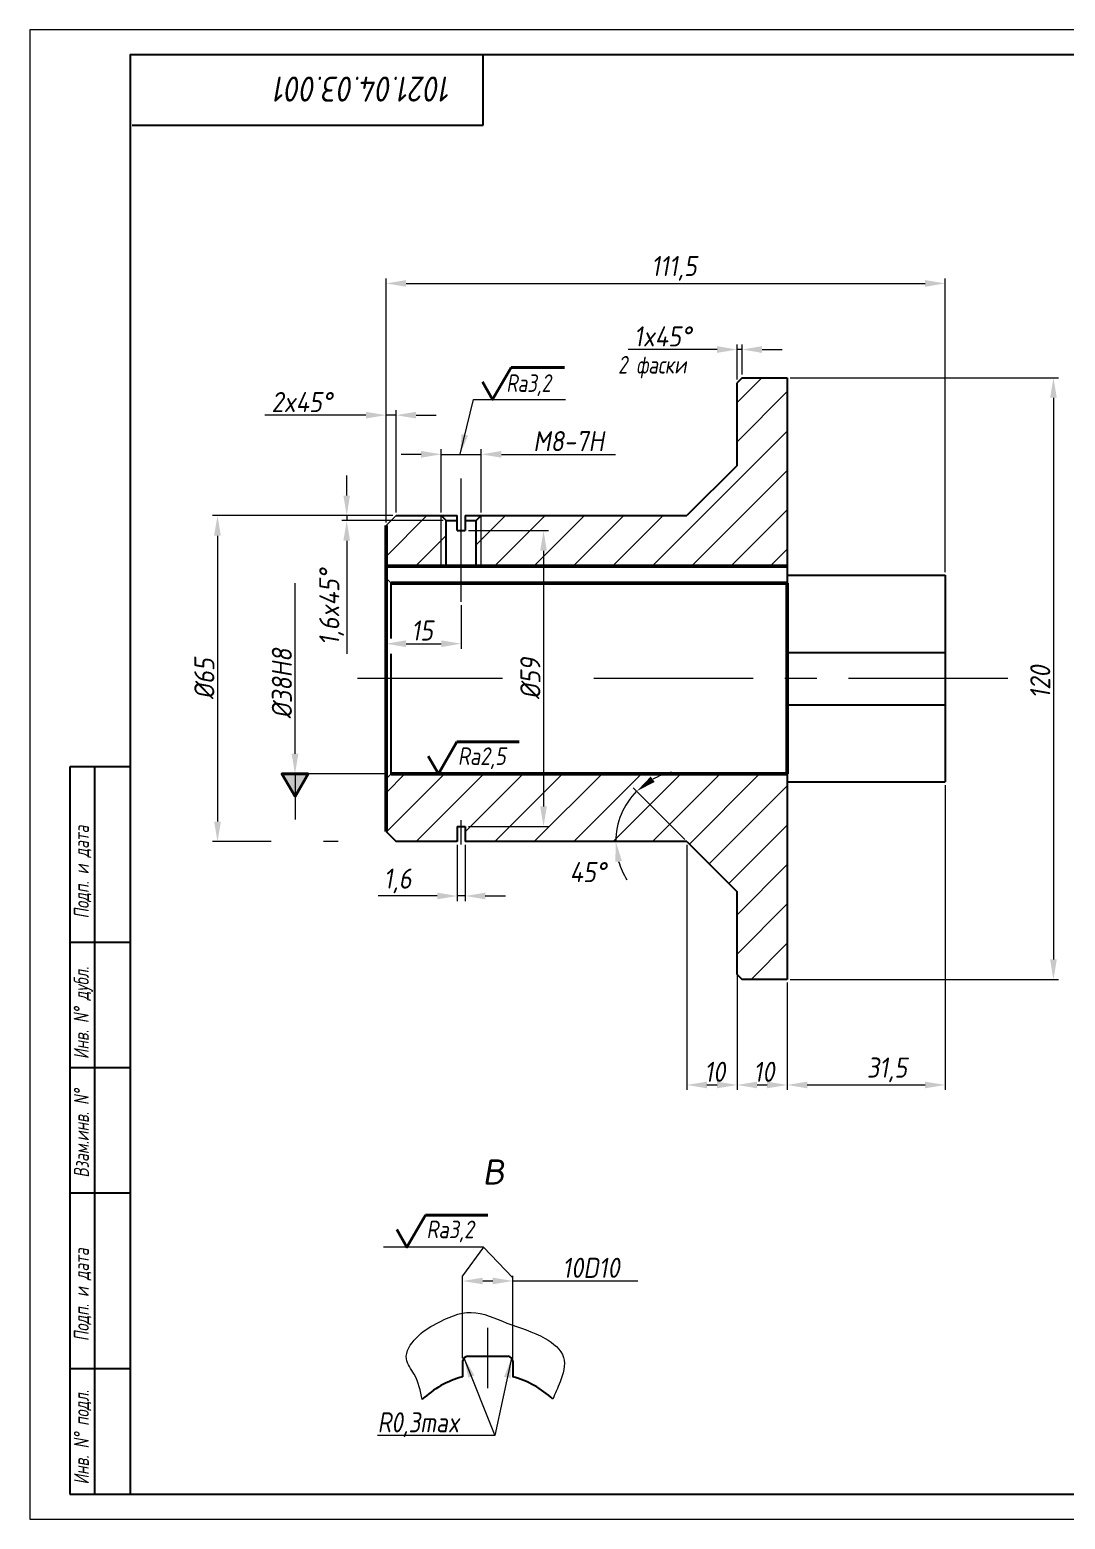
# Model space of a CAD drawing. Header units: millimetres. Extents: x 2152 to 2572, y -1552 to -1255.
# Drawn here: x 2152.4 to 2358.9, y -1552.5 to -1255.5 of the extents above; entities that cross this region are included whole.
import ezdxf

# ---------------------------------------------------------------- set-up
doc = ezdxf.new("R2010")
doc.units = ezdxf.units.MM
doc.linetypes.add('CENTER', pattern=[50.8, 31.75, -6.35, 6.35, -6.35])
for name, color, linetype, lineweight in [('Ax', 1, 'CENTER', 18), ('Dim', 3, 'Continuous', 40), ('Hatch', 5, 'Continuous', 18), ('Slim', 8, 'Continuous', 18), ('Text', 2, 'Continuous', 40), ('Wide', 31, 'Continuous', 60)]:
    doc.layers.add(name, color=color, linetype=linetype, lineweight=lineweight)
doc.styles.add('курсив', font='romans.shx', dxfattribs={"oblique": 10})
doc.styles.add('курсив 0_75', font='romans.shx', dxfattribs={"width": 0.75, "oblique": 10})
doc.styles.add('курсив 0_85', font='romans.shx', dxfattribs={"width": 0.85, "oblique": 10})
doc.dimstyles.new('L.Arrow', dxfattribs={"dimtxt": 4, "dimasz": 4, "dimexe": 2, "dimexo": 0.625, "dimgap": 1, "dimtad": 1, "dimlfac": 5, "dimtxsty": 'курсив 0_85', "dimcen": 0, "dimclrd": 256, "dimclre": 256, "dimclrt": 256, "dimadec": 1, "dimazin": 0, "dimtp": 0.0165, "dimtm": 0.0075, "dimtfac": 1, "dimtmove": 0, "dimatfit": 3, "dimfxl": 1, "dimlwd": 18, "dimlwe": 18, "dimarcsym": 0})
doc.dimstyles.new('к1_1', dxfattribs={"dimtxt": 4, "dimasz": 4, "dimexe": 1, "dimexo": 0.625, "dimtad": 1, "dimtxsty": 'курсив 0_85', "dimcen": 0, "dimadec": 0, "dimazin": 0, "dimtfac": 1, "dimtmove": 0, "dimatfit": 3, "dimldrblk": 'DOTSMALL', "dimfxl": 1, "dimlwd": 18, "dimlwe": 18, "dimarcsym": 0})

# ---------------------------------------------------------------- blocks, each defined once
blk = doc.blocks.new('*D418')
at = {"layer": 'Defpoints', "color": 0, "transparency": 16777216}
for p in [(2225.42, -1352.35), (2189.81, -1417.35), (2225.42, -1417.35)]:
    blk.add_point(p, dxfattribs=at)
at = {"layer": 'Dim', "color": 0, "lineweight": 18, "transparency": 16777216}
for p, q in [((2224.79, -1352.35), (2188.81, -1352.35)), ((2189.81, -1356.35), (2189.81, -1413.35)), ((2200.52, -1417.35), (2188.81, -1417.35)), ((2213.89, -1417.35), (2210.94, -1417.35))]:
    blk.add_line(p, q, dxfattribs=at)
at = {"layer": 'Dim', "color": 0, "transparency": 16777216}
for points in [[(2189.14, -1356.35), (2190.48, -1356.35), (2189.81, -1352.35)], [(2189.14, -1413.35), (2190.48, -1413.35), (2189.81, -1417.35)]]:
    blk.add_solid(points, dxfattribs=at)
at = {"layer": 'Dim', "color": 0, "transparency": 16777216, "insert": (2187.19, -1384.89), "char_height": 4, "attachment_point": 5, "rotation": 90, "style": 'курсив 0_85'}
blk.add_mtext('%%c65', dxfattribs=at)
blk = doc.blocks.new('_DotSmall')
at = {"color": 0, "linetype": 'ByBlock', "const_width": 0.5}
blk.add_lwpolyline([(-122670.927, 17467.939, 1), (-122670.802, 17467.939, 1)], format="xyb", close=True, dxfattribs=at)
blk = doc.blocks.new('*D419')
at = {"layer": 'Defpoints', "color": 0, "transparency": 16777216}
for p in [(2334.92, -1306.05), (2223.42, -1354.35), (2334.92, -1364.23)]:
    blk.add_point(p, dxfattribs=at)
at = {"layer": 'Dim', "color": 0, "lineweight": 18, "transparency": 16777216}
for p, q in [((2223.42, -1353.72), (2223.42, -1305.05)), ((2227.42, -1306.05), (2330.92, -1306.05)), ((2334.92, -1363.61), (2334.92, -1305.05))]:
    blk.add_line(p, q, dxfattribs=at)
at = {"layer": 'Dim', "color": 0, "transparency": 16777216}
for points in [[(2227.42, -1305.38), (2227.42, -1306.71), (2223.42, -1306.05)], [(2330.92, -1305.38), (2330.92, -1306.71), (2334.92, -1306.05)]]:
    blk.add_solid(points, dxfattribs=at)
at = {"layer": 'Dim', "color": 0, "transparency": 16777216, "insert": (2280.85, -1303.04), "char_height": 4, "attachment_point": 5, "style": 'курсив 0_85'}
blk.add_mtext('111,5', dxfattribs=at)
blk = doc.blocks.new('*D420')
at = {"layer": 'Defpoints', "color": 0, "transparency": 16777216}
for p in [(2334.92, -1405.46), (2303.42, -1444.85), (2334.92, -1465.88)]:
    blk.add_point(p, dxfattribs=at)
at = {"layer": 'Dim', "color": 0, "lineweight": 18, "transparency": 16777216}
for p, q in [((2334.92, -1406.09), (2334.92, -1466.88)), ((2303.42, -1445.47), (2303.42, -1466.88)), ((2307.42, -1465.88), (2330.92, -1465.88))]:
    blk.add_line(p, q, dxfattribs=at)
at = {"layer": 'Dim', "color": 0, "transparency": 16777216}
for points in [[(2307.42, -1465.22), (2307.42, -1466.55), (2303.42, -1465.88)], [(2330.92, -1465.22), (2330.92, -1466.55), (2334.92, -1465.88)]]:
    blk.add_solid(points, dxfattribs=at)
at = {"layer": 'Dim', "color": 0, "transparency": 16777216, "insert": (2323.32, -1462.88), "char_height": 4, "attachment_point": 5, "style": 'курсив 0_85'}
blk.add_mtext('31,5', dxfattribs=at)
blk = doc.blocks.new('*D421')
at = {"layer": 'Defpoints', "color": 0, "transparency": 16777216}
for p in [(2293.42, -1443.85), (2303.42, -1444.85), (2303.42, -1465.88)]:
    blk.add_point(p, dxfattribs=at)
at = {"layer": 'Dim', "color": 0, "lineweight": 18, "transparency": 16777216}
for p, q in [((2293.42, -1444.47), (2293.42, -1466.88)), ((2303.42, -1445.47), (2303.42, -1466.88)), ((2297.42, -1465.88), (2299.42, -1465.88))]:
    blk.add_line(p, q, dxfattribs=at)
at = {"layer": 'Dim', "color": 0, "transparency": 16777216}
for points in [[(2297.42, -1465.22), (2297.42, -1466.55), (2293.42, -1465.88)], [(2299.42, -1465.22), (2299.42, -1466.55), (2303.42, -1465.88)]]:
    blk.add_solid(points, dxfattribs=at)
at = {"layer": 'Dim', "color": 0, "transparency": 16777216, "insert": (2298.79, -1463.26), "char_height": 4, "attachment_point": 5, "style": 'курсив 0_85'}
blk.add_mtext('10', dxfattribs=at)
blk = doc.blocks.new('*D422')
at = {"layer": 'Defpoints', "color": 0, "transparency": 16777216}
for p in [(2283.42, -1417.35), (2293.42, -1427.35), (2293.42, -1465.88)]:
    blk.add_point(p, dxfattribs=at)
at = {"layer": 'Dim', "color": 0, "lineweight": 18, "transparency": 16777216}
for p, q in [((2283.42, -1417.97), (2283.42, -1466.88)), ((2293.42, -1427.97), (2293.42, -1466.88)), ((2287.42, -1465.88), (2289.42, -1465.88))]:
    blk.add_line(p, q, dxfattribs=at)
at = {"layer": 'Dim', "color": 0, "transparency": 16777216}
for points in [[(2287.42, -1465.22), (2287.42, -1466.55), (2283.42, -1465.88)], [(2289.42, -1465.22), (2289.42, -1466.55), (2293.42, -1465.88)]]:
    blk.add_solid(points, dxfattribs=at)
at = {"layer": 'Dim', "color": 0, "transparency": 16777216, "insert": (2288.98, -1463.26), "char_height": 4, "attachment_point": 5, "style": 'курсив 0_85'}
blk.add_mtext('10', dxfattribs=at)
blk = doc.blocks.new('*D423')
at = {"layer": 'Defpoints', "color": 0, "transparency": 16777216}
for p in [(2271.14, -1410.26), (2239.22, -1417.35), (2283.42, -1417.35), (2283.42, -1417.35), (2293.42, -1427.35)]:
    blk.add_point(p, dxfattribs=at)
at = {"layer": 'Dim', "color": 0, "lineweight": 18, "transparency": 16777216}
blk.add_line((2282.98, -1416.91), (2272.68, -1406.61), dxfattribs=at)
for start, end in [(102.5763, 118.7881), (135, 180), (196.2119, 212.4237)]:
    blk.add_arc((2283.42, -1417.35), 14.18, start, end, dxfattribs=at)
at = {"layer": 'Dim', "color": 0, "transparency": 16777216}
for points in [[(2276.99, -1405.45), (2276.19, -1404.38), (2273.39, -1407.32)], [(2269.14, -1421.4), (2270.46, -1421.21), (2269.24, -1417.35)]]:
    blk.add_solid(points, dxfattribs=at)
at = {"layer": 'Dim', "color": 0, "transparency": 16777216, "insert": (2263.68, -1423.43), "char_height": 4, "attachment_point": 5, "style": 'курсив 0_85'}
blk.add_mtext('45°', dxfattribs=at)
blk = doc.blocks.new('*D424')
at = {"layer": 'Defpoints', "color": 0, "transparency": 16777216}
for p in [(2303.42, -1324.85), (2303.42, -1444.85), (2356.51, -1444.85)]:
    blk.add_point(p, dxfattribs=at)
at = {"layer": 'Dim', "color": 0, "lineweight": 18, "transparency": 16777216}
for p, q in [((2304.04, -1324.85), (2357.51, -1324.85)), ((2356.51, -1328.85), (2356.51, -1440.85)), ((2304.04, -1444.85), (2357.51, -1444.85))]:
    blk.add_line(p, q, dxfattribs=at)
at = {"layer": 'Dim', "color": 0, "transparency": 16777216}
for points in [[(2355.84, -1328.85), (2357.18, -1328.85), (2356.51, -1324.85)], [(2355.84, -1440.85), (2357.18, -1440.85), (2356.51, -1444.85)]]:
    blk.add_solid(points, dxfattribs=at)
at = {"layer": 'Dim', "color": 0, "transparency": 16777216, "insert": (2353.88, -1385.55), "char_height": 4, "attachment_point": 5, "rotation": 90, "style": 'курсив 0_85'}
blk.add_mtext('120', dxfattribs=at)
blk = doc.blocks.new('*D425')
at = {"layer": 'Defpoints', "color": 0, "transparency": 16777216}
for p in [(2225.42, -1332.32), (2225.42, -1352.35), (2223.42, -1354.35)]:
    blk.add_point(p, dxfattribs=at)
at = {"layer": 'Dim', "color": 0, "lineweight": 18, "transparency": 16777216}
for p, q in [((2219.42, -1332.32), (2199.26, -1332.32)), ((2223.42, -1353.72), (2223.42, -1331.32)), ((2225.42, -1332.32), (2223.42, -1332.32)), ((2225.42, -1351.72), (2225.42, -1331.32)), ((2229.42, -1332.32), (2233.42, -1332.32))]:
    blk.add_line(p, q, dxfattribs=at)
at = {"layer": 'Dim', "color": 0, "transparency": 16777216}
for points in [[(2219.42, -1331.65), (2219.42, -1332.99), (2223.42, -1332.32)], [(2229.42, -1331.65), (2229.42, -1332.99), (2225.42, -1332.32)]]:
    blk.add_solid(points, dxfattribs=at)
at = {"layer": 'Dim', "color": 0, "transparency": 16777216, "insert": (2206.63, -1329.7), "char_height": 4, "attachment_point": 5, "style": 'курсив 0_85'}
blk.add_mtext('2x45%%d', dxfattribs=at)
blk = doc.blocks.new('*D426')
at = {"layer": 'Defpoints', "color": 0, "transparency": 16777216}
for p in [(2293.42, -1319.23), (2293.42, -1325.85), (2294.42, -1324.85)]:
    blk.add_point(p, dxfattribs=at)
at = {"layer": 'Dim', "color": 0, "lineweight": 18, "transparency": 16777216}
for p, q in [((2293.42, -1325.22), (2293.42, -1318.23)), ((2294.42, -1324.22), (2294.42, -1318.23)), ((2289.42, -1319.23), (2271.73, -1319.23)), ((2294.42, -1319.23), (2293.42, -1319.23)), ((2298.42, -1319.23), (2302.42, -1319.23))]:
    blk.add_line(p, q, dxfattribs=at)
at = {"layer": 'Dim', "color": 0, "transparency": 16777216}
for points in [[(2289.42, -1318.56), (2289.42, -1319.9), (2293.42, -1319.23)], [(2298.42, -1318.56), (2298.42, -1319.9), (2294.42, -1319.23)]]:
    blk.add_solid(points, dxfattribs=at)
at = {"layer": 'Dim', "color": 0, "transparency": 16777216, "insert": (2278.57, -1316.61), "char_height": 4, "attachment_point": 5, "style": 'курсив 0_85'}
blk.add_mtext('1x45%%d', dxfattribs=at)
blk = doc.blocks.new('*D427')
at = {"layer": 'Defpoints', "color": 0, "transparency": 16777216}
for p in [(2205.27, -1365.85), (2224.42, -1365.85), (2224.42, -1403.85)]:
    blk.add_point(p, dxfattribs=at)
at = {"layer": 'Dim', "color": 0, "lineweight": 18, "transparency": 16777216}
for p, q in [((2205.27, -1399.85), (2205.27, -1365.85)), ((2223.79, -1403.85), (2204.27, -1403.85))]:
    blk.add_line(p, q, dxfattribs=at)
at = {"layer": 'Dim', "color": 0, "transparency": 16777216}
blk.add_solid([(2204.6, -1399.85), (2205.94, -1399.85), (2205.27, -1403.85)], dxfattribs=at)
at = {"layer": 'Dim', "color": 0, "transparency": 16777216, "insert": (2202.65, -1385.85), "char_height": 4, "attachment_point": 5, "rotation": 90, "style": 'курсив 0_85'}
blk.add_mtext('%%c38H8', dxfattribs=at)
blk = doc.blocks.new('_None')
blk = doc.blocks.new('*D86')
at = {"layer": 'Defpoints', "color": 0, "transparency": 16777216}
for p in [(2248.7, -1504.97), (2238.7, -1520.99), (2248.7, -1520.99)]:
    blk.add_point(p, dxfattribs=at)
at = {"layer": 'Dim', "color": 0, "lineweight": 18, "transparency": 16777216}
for p, q in [((2238.7, -1520.36), (2238.7, -1503.97)), ((2242.7, -1504.97), (2244.7, -1504.97)), ((2248.7, -1520.36), (2248.7, -1503.97)), ((2248.7, -1504.97), (2273.62, -1504.97))]:
    blk.add_line(p, q, dxfattribs=at)
at = {"layer": 'Dim', "color": 0, "transparency": 16777216}
for points in [[(2242.7, -1504.3), (2242.7, -1505.63), (2238.7, -1504.97)], [(2244.7, -1504.3), (2244.7, -1505.63), (2248.7, -1504.97)]]:
    blk.add_solid(points, dxfattribs=at)
at = {"layer": 'Dim', "color": 0, "transparency": 16777216, "insert": (2263.16, -1502.34), "char_height": 4, "attachment_point": 5, "style": 'курсив 0_85'}
blk.add_mtext(' 10D10', dxfattribs=at)
blk = doc.blocks.new('*D173')
at = {"layer": 'Defpoints', "color": 0, "transparency": 16777216}
for p in [(2239.22, -1355.35), (2239.22, -1414.35), (2254.83, -1414.35)]:
    blk.add_point(p, dxfattribs=at)
at = {"layer": 'Dim', "color": 0, "lineweight": 18, "transparency": 16777216}
for p, q in [((2239.84, -1355.35), (2255.83, -1355.35)), ((2254.83, -1359.35), (2254.83, -1410.35)), ((2239.84, -1414.35), (2255.83, -1414.35))]:
    blk.add_line(p, q, dxfattribs=at)
at = {"layer": 'Dim', "color": 0, "transparency": 16777216}
for points in [[(2254.16, -1359.35), (2255.49, -1359.35), (2254.83, -1355.35)], [(2254.16, -1410.35), (2255.49, -1410.35), (2254.83, -1414.35)]]:
    blk.add_solid(points, dxfattribs=at)
at = {"layer": 'Dim', "color": 0, "transparency": 16777216, "insert": (2252.2, -1384.85), "char_height": 4, "attachment_point": 5, "rotation": 90, "style": 'курсив 0_85'}
blk.add_mtext('%%c59', dxfattribs=at)
blk = doc.blocks.new('*D16')
at = {"layer": 'Defpoints', "color": 0, "transparency": 16777216}
for p in [(2223.42, -1364.85), (2238.42, -1369.57), (2238.42, -1377.89)]:
    blk.add_point(p, dxfattribs=at)
at = {"layer": 'Dim', "color": 0, "lineweight": 18, "transparency": 16777216}
for p, q in [((2223.42, -1365.47), (2223.42, -1378.89)), ((2238.42, -1370.19), (2238.42, -1378.89)), ((2227.42, -1377.89), (2234.42, -1377.89))]:
    blk.add_line(p, q, dxfattribs=at)
at = {"layer": 'Dim', "color": 0, "transparency": 16777216}
for points in [[(2227.42, -1377.22), (2227.42, -1378.56), (2223.42, -1377.89)], [(2234.42, -1377.22), (2234.42, -1378.56), (2238.42, -1377.89)]]:
    blk.add_solid(points, dxfattribs=at)
at = {"layer": 'Dim', "color": 0, "transparency": 16777216, "insert": (2230.63, -1375.26), "char_height": 4, "attachment_point": 5, "style": 'курсив 0_85'}
blk.add_mtext('15', dxfattribs=at)
blk = doc.blocks.new('*D174')
at = {"layer": 'Defpoints', "color": 0, "transparency": 16777216}
for p in [(2237.62, -1417.35), (2239.22, -1417.35), (2239.22, -1428.2)]:
    blk.add_point(p, dxfattribs=at)
at = {"layer": 'Dim', "color": 0, "lineweight": 18, "transparency": 16777216}
for p, q in [((2237.62, -1417.97), (2237.62, -1429.2)), ((2239.22, -1417.97), (2239.22, -1429.2)), ((2233.62, -1428.2), (2221.86, -1428.2)), ((2239.22, -1428.2), (2237.62, -1428.2)), ((2243.22, -1428.2), (2247.22, -1428.2))]:
    blk.add_line(p, q, dxfattribs=at)
at = {"layer": 'Dim', "color": 0, "transparency": 16777216}
for points in [[(2233.62, -1427.53), (2233.62, -1428.86), (2237.62, -1428.2)], [(2243.22, -1427.53), (2243.22, -1428.86), (2239.22, -1428.2)]]:
    blk.add_solid(points, dxfattribs=at)
at = {"layer": 'Dim', "color": 0, "transparency": 16777216, "insert": (2225.74, -1425.19), "char_height": 4, "attachment_point": 5, "style": 'курсив 0_85'}
blk.add_mtext('1,6', dxfattribs=at)
blk = doc.blocks.new('*D175')
at = {"layer": 'Defpoints', "color": 0, "transparency": 16777216}
for p in [(2242.42, -1340.13), (2234.42, -1352.35), (2242.42, -1352.35)]:
    blk.add_point(p, dxfattribs=at)
at = {"layer": 'Dim', "color": 0, "lineweight": 18, "transparency": 16777216}
for p, q in [((2234.42, -1351.72), (2234.42, -1339.13)), ((2242.42, -1351.72), (2242.42, -1339.13)), ((2230.42, -1340.13), (2226.42, -1340.13)), ((2234.42, -1340.13), (2242.42, -1340.13)), ((2246.42, -1340.13), (2269.21, -1340.13))]:
    blk.add_line(p, q, dxfattribs=at)
at = {"layer": 'Dim', "color": 0, "transparency": 16777216}
for points in [[(2230.42, -1339.46), (2230.42, -1340.79), (2234.42, -1340.13)], [(2246.42, -1339.46), (2246.42, -1340.79), (2242.42, -1340.13)]]:
    blk.add_solid(points, dxfattribs=at)
at = {"layer": 'Dim', "color": 0, "transparency": 16777216, "insert": (2259.82, -1337.5), "char_height": 4, "attachment_point": 5, "style": 'курсив 0_85'}
blk.add_mtext('M8-7H', dxfattribs=at)
blk = doc.blocks.new('*D176')
at = {"layer": 'Defpoints', "color": 0, "transparency": 16777216}
for p in [(2215.58, -1353.35), (2225.42, -1352.35), (2235.42, -1353.35)]:
    blk.add_point(p, dxfattribs=at)
at = {"layer": 'Dim', "color": 0, "lineweight": 18, "transparency": 16777216}
for p, q in [((2215.58, -1348.35), (2215.58, -1344.35)), ((2224.79, -1352.35), (2214.58, -1352.35)), ((2234.79, -1353.35), (2214.58, -1353.35)), ((2215.58, -1352.35), (2215.58, -1353.35)), ((2215.58, -1357.35), (2215.58, -1379.89))]:
    blk.add_line(p, q, dxfattribs=at)
at = {"layer": 'Dim', "color": 0, "transparency": 16777216}
for points in [[(2214.91, -1348.35), (2216.24, -1348.35), (2215.58, -1352.35)], [(2214.91, -1357.35), (2216.24, -1357.35), (2215.58, -1353.35)]]:
    blk.add_solid(points, dxfattribs=at)
at = {"layer": 'Dim', "color": 0, "transparency": 16777216, "insert": (2212.57, -1370.62), "char_height": 4, "attachment_point": 5, "rotation": 90, "style": 'курсив 0_85'}
blk.add_mtext('1,6x45%%d', dxfattribs=at)

msp = doc.modelspace()

# ---------------------------------------------------------------- hatches: boundary and pattern name
at = {"layer": 'Dim'}
h = msp.add_hatch(color=256, dxfattribs=at)
h.paths.add_polyline_path([(2205.27, -1408.349), (2205.27, -1408.349), (2202.672, -1403.849), (2205.27, -1403.849)])
h.paths.add_polyline_path([(2205.27, -1408.349), (2205.27, -1403.849), (2207.868, -1403.849)])
at = {"layer": 'Hatch'}
h = msp.add_hatch(dxfattribs=at)
h.set_pattern_fill('ANSI31', color=256, scale=1.75, style=0)
h.set_pattern_definition([(45, (-7775.2805, 4128.3906), (-3.928862, 3.928862), [])])
h.paths.add_polyline_path([(2237.619, -1414.349), (2239.219, -1414.349), (2239.219, -1417.349), (2283.419, -1417.349), (2293.419, -1427.349), (2293.419, -1443.849), (2294.419, -1444.849), (2303.419, -1444.849), (2303.419, -1403.849), (2224.419, -1403.849), (2223.419, -1404.849), (2223.419, -1415.349), (2225.419, -1417.349), (2237.619, -1417.349)])
h.paths.add_polyline_path([(2235.419, -1362.449), (2235.419, -1353.349), (2237.619, -1353.349), (2237.619, -1352.349), (2225.419, -1352.349), (2223.419, -1354.349), (2223.419, -1362.449)])
h.paths.add_polyline_path([(2239.219, -1353.349), (2241.419, -1353.349), (2241.419, -1362.449), (2303.419, -1362.449), (2303.419, -1324.849), (2294.419, -1324.849), (2293.419, -1325.849), (2293.419, -1342.349), (2283.419, -1352.349), (2239.219, -1352.349)])

# ---------------------------------------------------------------- linework, layer by layer
for p, q in [((2242.794, -1274.466), (2242.794, -1260.466)), ((2172.794, -1274.466), (2242.794, -1274.466)), ((2294.419, -1324.849), (2293.419, -1325.849)), ((2293.419, -1342.349), (2293.419, -1325.849)), ((2294.419, -1324.849), (2303.419, -1324.849)), ((2303.419, -1324.849), (2303.419, -1444.849)), ((2293.419, -1342.349), (2283.419, -1352.349)), ((2225.419, -1352.349), (2237.619, -1352.349)), ((2235.419, -1353.349), (2234.419, -1352.349)), ((2235.419, -1353.349), (2237.619, -1353.349)), ((2235.419, -1362.449), (2235.419, -1353.349)), ((2237.619, -1355.349), (2237.619, -1352.349)), ((2239.219, -1352.349), (2283.419, -1352.349)), ((2239.219, -1352.349), (2239.219, -1355.349)), ((2239.219, -1353.349), (2241.419, -1353.349)), ((2241.419, -1353.349), (2242.419, -1352.349)), ((2241.419, -1362.449), (2241.419, -1353.349)), ((2237.619, -1355.349), (2239.219, -1355.349)), ((2224.419, -1376.88), (2224.419, -1365.849)), ((2303.419, -1364.233), (2334.919, -1364.233)), ((2334.919, -1364.233), (2334.919, -1405.464)), ((2334.919, -1364.233), (2334.919, -1367.342)), ((2224.419, -1403.849), (2224.419, -1379.88)), ((2303.419, -1379.628), (2334.919, -1379.628)), ((2303.419, -1390.069), (2334.919, -1390.069)), ((2172.381, -1402.472), (2160.381, -1402.472)), ((2160.381, -1402.472), (2160.381, -1547.472)), ((2165.382, -1547.402), (2165.382, -1402.472)), ((2303.419, -1405.464), (2334.919, -1405.464)), ((2223.419, -1415.349), (2225.419, -1417.349)), ((2237.619, -1414.349), (2239.219, -1414.349)), ((2237.619, -1414.349), (2237.619, -1417.349)), ((2239.219, -1414.349), (2239.219, -1417.349)), ((2237.619, -1417.349), (2225.419, -1417.349)), ((2283.419, -1417.349), (2239.219, -1417.349)), ((2283.419, -1417.349), (2293.419, -1427.349)), ((2293.419, -1443.849), (2293.419, -1427.349)), ((2172.312, -1437.472), (2160.381, -1437.473)), ((2293.419, -1443.849), (2294.419, -1444.849)), ((2303.419, -1444.849), (2294.419, -1444.849)), ((2172.295, -1462.472), (2160.381, -1462.472)), ((2172.381, -1487.472), (2160.381, -1487.47)), ((2239.699, -1519.986), (2247.699, -1519.986)), ((2172.381, -1522.473), (2160.381, -1522.473)), ((2238.699, -1520.986), (2238.699, -1524.056)), ((2248.699, -1520.986), (2248.699, -1524.056)), ((2160.381, -1547.472), (2172.381, -1547.472))]:
    msp.add_line(p, q)
at = {"lineweight": 20}
for p, q in [((2225.419, -1352.349), (2223.419, -1354.349)), ((2224.419, -1365.849), (2223.419, -1364.849)), ((2224.419, -1403.849), (2223.419, -1404.849))]:
    msp.add_line(p, q, dxfattribs=at)
at = {"lineweight": 50}
for p, q in [((2223.419, -1415.349), (2223.419, -1354.349)), ((2303.419, -1362.449), (2223.419, -1362.449)), ((2224.419, -1365.849), (2303.419, -1365.849)), ((2298.419, -1365.849), (2232.082, -1365.849)), ((2303.419, -1365.849), (2303.419, -1403.849)), ((2303.419, -1403.849), (2224.419, -1403.849))]:
    msp.add_line(p, q, dxfattribs=at)
msp.add_lwpolyline([(2172.381, -1547.472), (2567.381, -1547.472), (2567.381, -1260.472), (2172.381, -1260.472)], close=True)
for centre, radius, start, end in [((2239.699, -1520.986), 1, 90, 180), ((2247.699, -1520.986), 1, 0, 90), ((2243.699, -1542.386), 19, 105.25752, 133.61094), ((2243.699, -1542.386), 19, 46.85224, 74.74248)]:
    msp.add_arc(centre, radius, start, end)
at = {"layer": 'Ax'}
for p, q in [((2238.419, -1369.569), (2238.419, -1344.937)), ((2246.673, -1384.849), (2217.746, -1384.849)), ((2347.401, -1384.849), (2258.71, -1384.849)), ((2238.419, -1417.906), (2238.419, -1413.062)), ((2243.699, -1526.372), (2243.699, -1514.325))]:
    msp.add_line(p, q, dxfattribs=at)
at = {"layer": 'Dim'}
msp.add_lwpolyline([(2205.27, -1408.349), (2202.672, -1403.849), (2207.868, -1403.849)], close=True, dxfattribs=at)
at = {"layer": 'Slim'}
for p, q in [((2234.419, -1362.449), (2234.419, -1352.349)), ((2242.419, -1362.449), (2242.419, -1352.349)), ((2205.27, -1403.691), (2205.27, -1412.947)), ((2242.827, -1498.217), (2222.935, -1498.217)), ((2242.827, -1498.217), (2238.699, -1503.967)), ((2242.827, -1498.217), (2248.699, -1504.373))]:
    msp.add_line(p, q, dxfattribs=at)
msp.add_lwpolyline([(2152.381, -1552.472), (2572.381, -1552.472), (2572.381, -1255.472), (2152.381, -1255.472)], close=True, dxfattribs=at)
msp.add_open_spline([(2230.594, -1528.63), (2230.299, -1526.888), (2229.687, -1524.04), (2226.544, -1520.249), (2229.379, -1515.819), (2233.973, -1513.034), (2240.495, -1510.096), (2247.819, -1513.764), (2254.275, -1515.408), (2259.818, -1519.781), (2258.386, -1524.872), (2257.138, -1527.371), (2256.693, -1528.524)], degree=3, knots=[0, 0, 0, 0, 5.2984983, 8.7467677, 13.3174809, 18.2929407, 25.5797409, 33.0224141, 41.239439, 46.4881147, 51.4493294, 55.1567562, 55.1567562, 55.1567562, 55.1567562], dxfattribs=at)
at = {"layer": 'Text'}
for p, q in [((2248.36, -1322.798), (2259.02, -1322.798)), ((2237.539, -1397.476), (2249.969, -1397.476)), ((2231.277, -1491.844), (2243.706, -1491.844))]:
    msp.add_line(p, q, dxfattribs=at)
for points in [[(2242.654, -1325.66), (2244.681, -1329.171), (2248.36, -1322.798)], [(2231.833, -1400.338), (2233.86, -1403.849), (2237.539, -1397.476)], [(2225.571, -1494.707), (2227.597, -1498.217), (2231.277, -1491.844)]]:
    msp.add_lwpolyline(points, dxfattribs=at)

# ---------------------------------------------------------------- texts
at = {"layer": 'Text', "oblique": 10}
for s, height, rotation, style, width, p in [('1021.04.03.001', 5, 180, 'курсив', 0.85, (2236.546, -1264.789)), ('Подп. и дата', 3, 90, 'курсив 0_75', 0.7, (2164.171, -1432.689)), ('Инв. N%%D дубл.', 3, 90, 'курсив 0_75', 0.7, (2164.137, -1460.725)), ('Взам.инв. N%%D', 3, 90, 'курсив 0_75', 0.7, (2164.171, -1484.351)), ('Подп. и дата', 3, 90, 'курсив 0_75', 0.7, (2164.171, -1516.976)), ('Инв. N%%D подл.', 3, 90, 'курсив 0_75', 0.7, (2164.171, -1545.549))]:
    msp.add_text(s, height=height, rotation=rotation, dxfattribs=dict(at, style=style, width=width)).set_placement(p)
for s, height, style, width, p in [('2 фаски', 3.5, 'курсив 0_75', 0.75, (2269.688, -1324.021)), ('Ra3,2', 3.5, 'курсив 0_75', 0.75, (2247.396, -1327.678)), ('Ra2,5', 3.5, 'курсив', 0.8, (2237.732, -1402.067)), ('Ra3,2', 3.5, 'курсив', 0.8, (2231.47, -1496.436)), ('R0,3max', 4, 'курсив', 0.8, (2221.726, -1535.151))]:
    msp.add_text(s, height=height, dxfattribs=dict(at, style=style, width=width)).set_placement(p)
at = {"layer": 'Wide', "style": 'курсив', "oblique": 10}
msp.add_text('B', height=5, dxfattribs=at).set_placement((2242.642, -1485.73))

# ---------------------------------------------------------------- dimensions: what is measured, and where the dimension line sits
at = {"layer": 'Dim'}
for base, p1, p2, picture, middle in [((2334.919, -1306.048), (2223.419, -1354.349), (2334.919, -1364.233), '*D419', (2280.846, -1306.048)), ((2238.419, -1377.888), (2223.419, -1364.849), (2238.419, -1369.569), '*D16', (2230.627, -1377.888)), ((2334.919, -1465.884), (2303.419, -1444.849), (2334.919, -1405.464), '*D420', (2323.325, -1465.884)), ((2239.219, -1428.196), (2237.619, -1417.349), (2239.219, -1417.349), '*D174', (2225.739, -1428.196)), ((2293.419, -1465.884), (2283.419, -1417.349), (2293.419, -1427.349), '*D422', (2288.976, -1465.884)), ((2303.419, -1465.884), (2293.419, -1443.849), (2303.419, -1444.849), '*D421', (2298.795, -1465.884))]:
    dim = msp.add_linear_dim(base=base, p1=p1, p2=p2, dimstyle='к1_1', dxfattribs=at)
    dim.commit()
    dim.dimension.update_dxf_attribs({"geometry": picture, "text_midpoint": middle, "dimtype": 160})
for base, p1, p2, text, picture, middle in [((2293.419, -1319.231), (2294.419, -1324.849), (2293.419, -1325.849), '<>x45%%d', '*D426', (2278.575, -1319.231)), ((2225.419, -1332.321), (2223.419, -1354.349), (2225.419, -1352.349), '<>x45%%d', '*D425', (2206.634, -1332.321)), ((2242.419, -1340.128), (2234.419, -1352.349), (2242.419, -1352.349), 'M<>-7H', '*D175', (2259.816, -1340.128)), ((2248.699, -1504.967), (2238.699, -1520.986), (2248.699, -1520.986), ' <>D10', '*D86', (2263.162, -1504.967))]:
    dim = msp.add_linear_dim(base=base, p1=p1, p2=p2, text=text, dimstyle='к1_1', dxfattribs=at)
    dim.commit()
    dim.dimension.update_dxf_attribs({"geometry": picture, "text_midpoint": middle, "dimtype": 160})
dim = msp.add_linear_dim(base=(2356.509, -1444.849), p1=(2303.419, -1324.849), p2=(2303.419, -1444.849), angle=90, dimstyle='к1_1', dxfattribs=at)
dim.commit()
dim.dimension.update_dxf_attribs({"geometry": '*D424', "text_midpoint": (2356.509, -1385.551), "dimtype": 160})
for base, p1, p2, text, picture, middle in [((2215.576, -1353.349), (2225.419, -1352.349), (2235.419, -1353.349), '1,6x45%%d', '*D176', (2215.576, -1370.622)), ((2189.81, -1417.349), (2225.419, -1352.349), (2225.419, -1417.349), '%%c<>', '*D418', (2189.81, -1384.894)), ((2254.826, -1414.349), (2239.219, -1355.349), (2239.219, -1414.349), '%%c<>', '*D173', (2254.826, -1384.849))]:
    dim = msp.add_linear_dim(base=base, p1=p1, p2=p2, angle=90, text=text, dimstyle='к1_1', dxfattribs=at)
    dim.commit()
    dim.dimension.update_dxf_attribs({"geometry": picture, "text_midpoint": middle, "dimtype": 160})
dim = msp.add_linear_dim(base=(2205.27, -1365.849), p1=(2224.419, -1403.849), p2=(2224.419, -1365.849), angle=90, text='%%c<>H8', dimstyle='к1_1', override={"dimblk2": 'None', "dimsah": 1, "dimse2": 1}, dxfattribs=at)
dim.commit()
dim.dimension.update_dxf_attribs({"geometry": '*D427', "text_midpoint": (2205.27, -1385.853), "dimtype": 160})
dim = msp.add_angular_dim_2l(base=(2271.136, -1410.257), line1=((2283.419, -1417.349), (2239.219, -1417.349)), line2=((2283.419, -1417.349), (2293.419, -1427.349)), dimstyle='к1_1', override={"dimtmove": 1}, dxfattribs=at)
dim.commit()
dim.dimension.update_dxf_attribs({"geometry": '*D423', "text_midpoint": (2263.677, -1423.426), "dimtype": 162})

# ---------------------------------------------------------------- leaders
for points in [[(2248.45, -1520.326), (2245.085, -1535.795), (2221.743, -1535.795)], [(2238.966, -1520.306), (2245.085, -1535.795)]]:
    msp.add_leader(points, dimstyle='L.Arrow', override={"dimgap": 1, "dimtad": 0}, dxfattribs=at)
at = {"layer": 'Slim'}
msp.add_leader([(2238.189, -1340.128), (2240.849, -1329.171), (2259.212, -1329.171)], dimstyle='L.Arrow', override={"dimgap": 1, "dimtad": 0}, dxfattribs=at)

doc.saveas('drawing.dxf')
